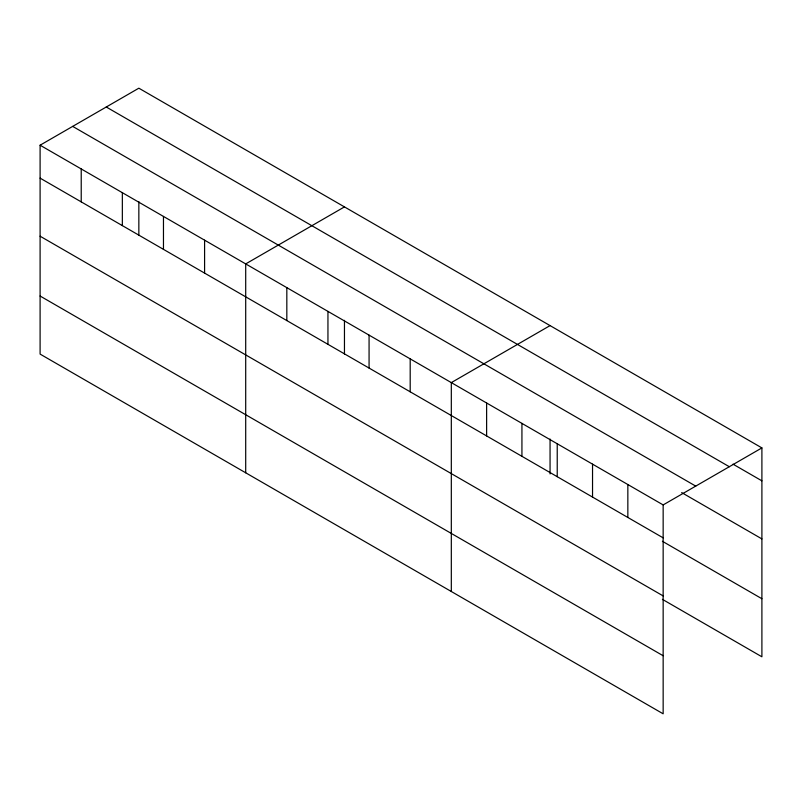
<?xml version="1.0" encoding="UTF-8"?>
<svg xmlns="http://www.w3.org/2000/svg" width="802" height="802" viewBox="0 0 802 802"><rect width="100%" height="100%" fill="white"/><g stroke="black" fill="none" stroke-linecap="round" stroke-linejoin="round"><path stroke-width="1.2" d="M40.1 145.202L663.154 504.919L663.154 713.81L40.1 354.093L40.1 145.202L138.846 88.19L761.9 447.907L761.9 656.798L662.402 599.345M344.459 206.896L245.703 263.908L245.703 472.799M550.062 325.602L451.315 382.614L451.315 591.505M663.154 504.919L761.9 447.907M733.008 464.157L761.9 480.839M106.265 107.007L729.309 466.724M72.691 126.395L695.735 486.112M681.66 492.578L761.9 538.904M40.1 178.134L663.154 537.851M662.402 541.28L761.9 598.733M40.1 236.199L663.154 595.916M40.1 296.028L663.154 655.745M627.846 484.538L627.846 517.46M592.538 464.157L592.538 497.08M557.23 443.767L557.23 476.699M550.062 439.035L550.062 473.932M521.932 423.386L521.932 456.318M486.624 403.005L486.624 435.927M410.193 358.875L410.193 391.807M369.07 335.136L369.07 368.068M344.459 320.329L344.459 353.983M327.948 311.397L327.948 344.319M286.825 287.657L286.825 320.579M204.59 240.169L204.59 273.101M163.468 216.43L163.468 249.352M138.846 201.623L138.846 235.277M122.345 192.691L122.345 225.613M81.223 168.941L81.223 201.873"/></g></svg>
